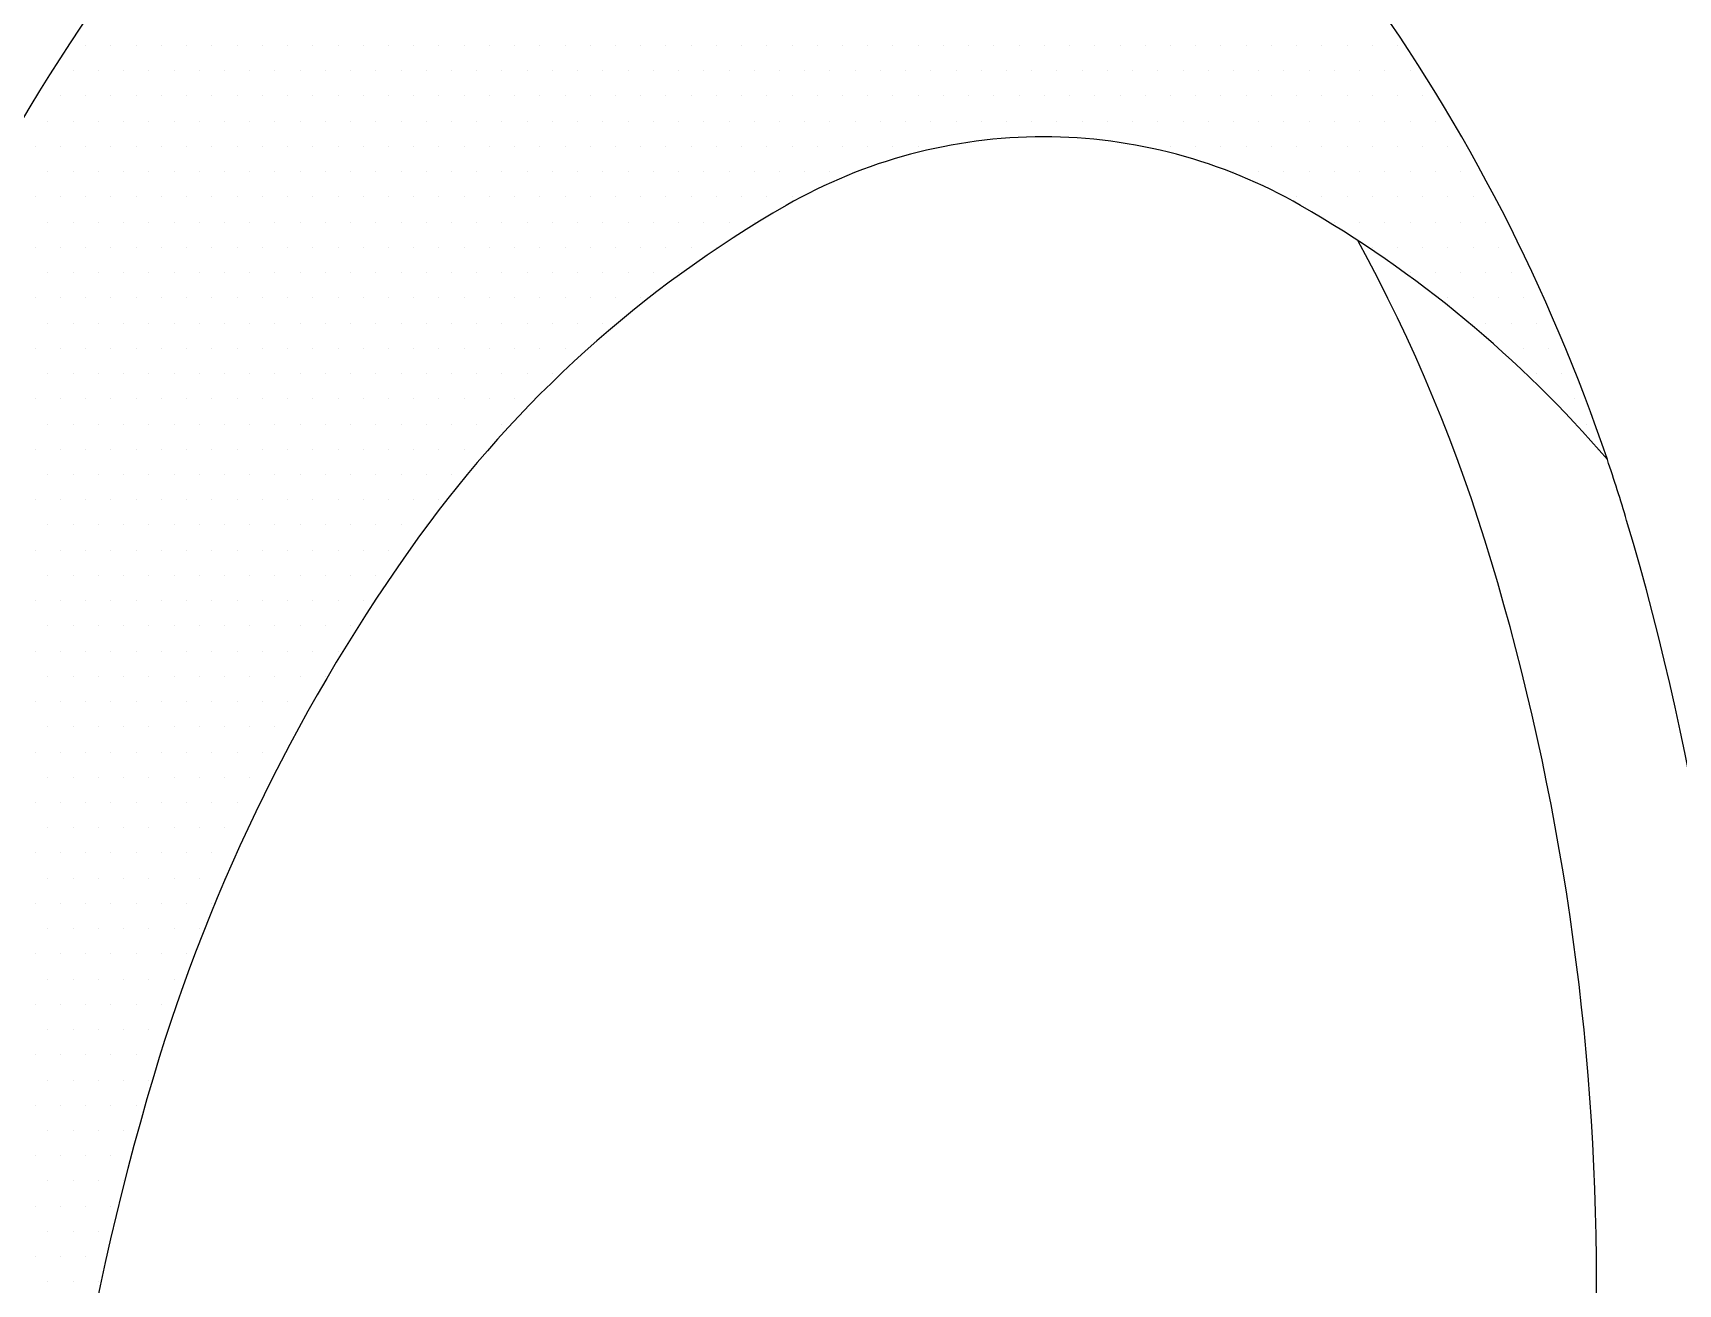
# Model space of a CAD drawing. Extents: x -695511 to 885008, y -751583 to -95266.
# Drawn here: x -594090.6 to -593683, y -234609.5 to -234299.6 of the extents above; entities that cross this region are included whole.
import ezdxf

# ---------------------------------------------------------------- set-up
doc = ezdxf.new("R2010")
doc.units = 0
doc.header["$LTSCALE"] = 1000
doc.header["$MEASUREMENT"] = 0
doc.linetypes.add('DASH', pattern=[0.35, 0.25, -0.1])
doc.layers.add('2', color=2, linetype='Continuous')

# ---------------------------------------------------------------- blocks, each defined once
blk = doc.blocks.new('*X153')
at = {"color": 0}
for p, q in [((49512.5, 16200), (49512.5, 16200)), ((49518.75, 16200), (49518.75, 16200)), ((49525, 16200), (49525, 16200)), ((49531.25, 16200), (49531.25, 16200)), ((49537.5, 16200), (49537.5, 16200)), ((49543.75, 16200), (49543.75, 16200)), ((49550, 16200), (49550, 16200)), ((49556.25, 16200), (49556.25, 16200)), ((49562.5, 16200), (49562.5, 16200)), ((49568.75, 16200), (49568.75, 16200)), ((49575, 16200), (49575, 16200)), ((49581.25, 16200), (49581.25, 16200)), ((49587.5, 16200), (49587.5, 16200)), ((49593.75, 16200), (49593.75, 16200)), ((49600, 16200), (49600, 16200)), ((49606.25, 16200), (49606.25, 16200)), ((49612.5, 16200), (49612.5, 16200)), ((49618.75, 16200), (49618.75, 16200)), ((49625, 16200), (49625, 16200)), ((49631.25, 16200), (49631.25, 16200)), ((49637.5, 16200), (49637.5, 16200)), ((49643.75, 16200), (49643.75, 16200)), ((49650, 16200), (49650, 16200)), ((49656.25, 16200), (49656.25, 16200)), ((49662.5, 16200), (49662.5, 16200)), ((49668.75, 16200), (49668.75, 16200)), ((49675, 16200), (49675, 16200)), ((49681.25, 16200), (49681.25, 16200)), ((49687.5, 16200), (49687.5, 16200)), ((49693.75, 16200), (49693.75, 16200)), ((49700, 16200), (49700, 16200)), ((49706.25, 16200), (49706.25, 16200)), ((49712.5, 16200), (49712.5, 16200)), ((49718.75, 16200), (49718.75, 16200)), ((49725, 16200), (49725, 16200)), ((49731.25, 16200), (49731.25, 16200)), ((49737.5, 16200), (49737.5, 16200)), ((49743.75, 16200), (49743.75, 16200)), ((49750, 16200), (49750, 16200)), ((49756.25, 16200), (49756.25, 16200)), ((49762.5, 16200), (49762.5, 16200)), ((49768.75, 16200), (49768.75, 16200)), ((49775, 16200), (49775, 16200)), ((49781.25, 16200), (49781.25, 16200)), ((49787.5, 16200), (49787.5, 16200)), ((49793.75, 16200), (49793.75, 16200)), ((49800, 16200), (49800, 16200)), ((49806.25, 16200), (49806.25, 16200)), ((49812.5, 16200), (49812.5, 16200)), ((49818.75, 16200), (49818.75, 16200)), ((49825, 16200), (49825, 16200)), ((49831.25, 16200), (49831.25, 16200)), ((49837.5, 16200), (49837.5, 16200)), ((49509.375, 16193.75), (49509.375, 16193.75)), ((49515.625, 16193.75), (49515.625, 16193.75)), ((49521.875, 16193.75), (49521.875, 16193.75)), ((49528.125, 16193.75), (49528.125, 16193.75)), ((49534.375, 16193.75), (49534.375, 16193.75)), ((49540.625, 16193.75), (49540.625, 16193.75)), ((49546.875, 16193.75), (49546.875, 16193.75)), ((49553.125, 16193.75), (49553.125, 16193.75)), ((49559.375, 16193.75), (49559.375, 16193.75)), ((49565.625, 16193.75), (49565.625, 16193.75)), ((49571.875, 16193.75), (49571.875, 16193.75)), ((49578.125, 16193.75), (49578.125, 16193.75)), ((49584.375, 16193.75), (49584.375, 16193.75)), ((49590.625, 16193.75), (49590.625, 16193.75)), ((49596.875, 16193.75), (49596.875, 16193.75)), ((49603.125, 16193.75), (49603.125, 16193.75)), ((49609.375, 16193.75), (49609.375, 16193.75)), ((49615.625, 16193.75), (49615.625, 16193.75)), ((49621.875, 16193.75), (49621.875, 16193.75)), ((49628.125, 16193.75), (49628.125, 16193.75)), ((49634.375, 16193.75), (49634.375, 16193.75)), ((49640.625, 16193.75), (49640.625, 16193.75)), ((49646.875, 16193.75), (49646.875, 16193.75)), ((49653.125, 16193.75), (49653.125, 16193.75)), ((49659.375, 16193.75), (49659.375, 16193.75)), ((49665.625, 16193.75), (49665.625, 16193.75)), ((49671.875, 16193.75), (49671.875, 16193.75)), ((49678.125, 16193.75), (49678.125, 16193.75)), ((49684.375, 16193.75), (49684.375, 16193.75)), ((49690.625, 16193.75), (49690.625, 16193.75)), ((49696.875, 16193.75), (49696.875, 16193.75)), ((49703.125, 16193.75), (49703.125, 16193.75)), ((49709.375, 16193.75), (49709.375, 16193.75)), ((49715.625, 16193.75), (49715.625, 16193.75)), ((49721.875, 16193.75), (49721.875, 16193.75)), ((49728.125, 16193.75), (49728.125, 16193.75)), ((49734.375, 16193.75), (49734.375, 16193.75)), ((49740.625, 16193.75), (49740.625, 16193.75)), ((49746.875, 16193.75), (49746.875, 16193.75)), ((49753.125, 16193.75), (49753.125, 16193.75)), ((49759.375, 16193.75), (49759.375, 16193.75)), ((49765.625, 16193.75), (49765.625, 16193.75)), ((49771.875, 16193.75), (49771.875, 16193.75)), ((49778.125, 16193.75), (49778.125, 16193.75)), ((49784.375, 16193.75), (49784.375, 16193.75)), ((49790.625, 16193.75), (49790.625, 16193.75)), ((49796.875, 16193.75), (49796.875, 16193.75)), ((49803.125, 16193.75), (49803.125, 16193.75)), ((49809.375, 16193.75), (49809.375, 16193.75)), ((49815.625, 16193.75), (49815.625, 16193.75)), ((49821.875, 16193.75), (49821.875, 16193.75)), ((49828.125, 16193.75), (49828.125, 16193.75)), ((49834.375, 16193.75), (49834.375, 16193.75)), ((49840.625, 16193.75), (49840.625, 16193.75)), ((49506.25, 16187.5), (49506.25, 16187.5)), ((49512.5, 16187.5), (49512.5, 16187.5)), ((49518.75, 16187.5), (49518.75, 16187.5)), ((49525, 16187.5), (49525, 16187.5)), ((49531.25, 16187.5), (49531.25, 16187.5)), ((49537.5, 16187.5), (49537.5, 16187.5)), ((49543.75, 16187.5), (49543.75, 16187.5)), ((49550, 16187.5), (49550, 16187.5)), ((49556.25, 16187.5), (49556.25, 16187.5)), ((49562.5, 16187.5), (49562.5, 16187.5)), ((49568.75, 16187.5), (49568.75, 16187.5)), ((49575, 16187.5), (49575, 16187.5)), ((49581.25, 16187.5), (49581.25, 16187.5)), ((49587.5, 16187.5), (49587.5, 16187.5)), ((49593.75, 16187.5), (49593.75, 16187.5)), ((49600, 16187.5), (49600, 16187.5)), ((49606.25, 16187.5), (49606.25, 16187.5)), ((49612.5, 16187.5), (49612.5, 16187.5)), ((49618.75, 16187.5), (49618.75, 16187.5)), ((49625, 16187.5), (49625, 16187.5)), ((49631.25, 16187.5), (49631.25, 16187.5)), ((49637.5, 16187.5), (49637.5, 16187.5)), ((49643.75, 16187.5), (49643.75, 16187.5)), ((49650, 16187.5), (49650, 16187.5)), ((49656.25, 16187.5), (49656.25, 16187.5)), ((49662.5, 16187.5), (49662.5, 16187.5)), ((49668.75, 16187.5), (49668.75, 16187.5)), ((49675, 16187.5), (49675, 16187.5)), ((49681.25, 16187.5), (49681.25, 16187.5)), ((49687.5, 16187.5), (49687.5, 16187.5)), ((49693.75, 16187.5), (49693.75, 16187.5)), ((49700, 16187.5), (49700, 16187.5)), ((49706.25, 16187.5), (49706.25, 16187.5)), ((49712.5, 16187.5), (49712.5, 16187.5)), ((49718.75, 16187.5), (49718.75, 16187.5)), ((49725, 16187.5), (49725, 16187.5)), ((49731.25, 16187.5), (49731.25, 16187.5)), ((49737.5, 16187.5), (49737.5, 16187.5)), ((49743.75, 16187.5), (49743.75, 16187.5)), ((49750, 16187.5), (49750, 16187.5)), ((49756.25, 16187.5), (49756.25, 16187.5)), ((49762.5, 16187.5), (49762.5, 16187.5)), ((49768.75, 16187.5), (49768.75, 16187.5)), ((49775, 16187.5), (49775, 16187.5)), ((49781.25, 16187.5), (49781.25, 16187.5)), ((49787.5, 16187.5), (49787.5, 16187.5)), ((49793.75, 16187.5), (49793.75, 16187.5)), ((49800, 16187.5), (49800, 16187.5)), ((49806.25, 16187.5), (49806.25, 16187.5)), ((49812.5, 16187.5), (49812.5, 16187.5)), ((49818.75, 16187.5), (49818.75, 16187.5)), ((49825, 16187.5), (49825, 16187.5)), ((49831.25, 16187.5), (49831.25, 16187.5)), ((49837.5, 16187.5), (49837.5, 16187.5)), ((49843.75, 16187.5), (49843.75, 16187.5)), ((49503.125, 16181.25), (49503.125, 16181.25)), ((49509.375, 16181.25), (49509.375, 16181.25)), ((49515.625, 16181.25), (49515.625, 16181.25)), ((49521.875, 16181.25), (49521.875, 16181.25)), ((49528.125, 16181.25), (49528.125, 16181.25)), ((49534.375, 16181.25), (49534.375, 16181.25)), ((49540.625, 16181.25), (49540.625, 16181.25)), ((49546.875, 16181.25), (49546.875, 16181.25)), ((49553.125, 16181.25), (49553.125, 16181.25)), ((49559.375, 16181.25), (49559.375, 16181.25)), ((49565.625, 16181.25), (49565.625, 16181.25)), ((49571.875, 16181.25), (49571.875, 16181.25)), ((49578.125, 16181.25), (49578.125, 16181.25)), ((49584.375, 16181.25), (49584.375, 16181.25)), ((49590.625, 16181.25), (49590.625, 16181.25)), ((49596.875, 16181.25), (49596.875, 16181.25)), ((49603.125, 16181.25), (49603.125, 16181.25)), ((49609.375, 16181.25), (49609.375, 16181.25)), ((49615.625, 16181.25), (49615.625, 16181.25)), ((49621.875, 16181.25), (49621.875, 16181.25)), ((49628.125, 16181.25), (49628.125, 16181.25)), ((49634.375, 16181.25), (49634.375, 16181.25)), ((49640.625, 16181.25), (49640.625, 16181.25)), ((49646.875, 16181.25), (49646.875, 16181.25)), ((49653.125, 16181.25), (49653.125, 16181.25)), ((49659.375, 16181.25), (49659.375, 16181.25)), ((49665.625, 16181.25), (49665.625, 16181.25)), ((49671.875, 16181.25), (49671.875, 16181.25)), ((49678.125, 16181.25), (49678.125, 16181.25)), ((49684.375, 16181.25), (49684.375, 16181.25)), ((49690.625, 16181.25), (49690.625, 16181.25)), ((49696.875, 16181.25), (49696.875, 16181.25)), ((49703.125, 16181.25), (49703.125, 16181.25)), ((49709.375, 16181.25), (49709.375, 16181.25)), ((49715.625, 16181.25), (49715.625, 16181.25)), ((49721.875, 16181.25), (49721.875, 16181.25)), ((49728.125, 16181.25), (49728.125, 16181.25)), ((49734.375, 16181.25), (49734.375, 16181.25)), ((49740.625, 16181.25), (49740.625, 16181.25)), ((49746.875, 16181.25), (49746.875, 16181.25)), ((49753.125, 16181.25), (49753.125, 16181.25)), ((49759.375, 16181.25), (49759.375, 16181.25)), ((49765.625, 16181.25), (49765.625, 16181.25)), ((49771.875, 16181.25), (49771.875, 16181.25)), ((49778.125, 16181.25), (49778.125, 16181.25)), ((49784.375, 16181.25), (49784.375, 16181.25)), ((49790.625, 16181.25), (49790.625, 16181.25)), ((49796.875, 16181.25), (49796.875, 16181.25)), ((49803.125, 16181.25), (49803.125, 16181.25)), ((49809.375, 16181.25), (49809.375, 16181.25)), ((49815.625, 16181.25), (49815.625, 16181.25)), ((49821.875, 16181.25), (49821.875, 16181.25)), ((49828.125, 16181.25), (49828.125, 16181.25)), ((49834.375, 16181.25), (49834.375, 16181.25)), ((49840.625, 16181.25), (49840.625, 16181.25)), ((49846.875, 16181.25), (49846.875, 16181.25)), ((49500, 16175), (49500, 16175)), ((49506.25, 16175), (49506.25, 16175)), ((49512.5, 16175), (49512.5, 16175)), ((49518.75, 16175), (49518.75, 16175)), ((49525, 16175), (49525, 16175)), ((49531.25, 16175), (49531.25, 16175)), ((49537.5, 16175), (49537.5, 16175)), ((49543.75, 16175), (49543.75, 16175)), ((49550, 16175), (49550, 16175)), ((49556.25, 16175), (49556.25, 16175)), ((49562.5, 16175), (49562.5, 16175)), ((49568.75, 16175), (49568.75, 16175)), ((49575, 16175), (49575, 16175)), ((49581.25, 16175), (49581.25, 16175)), ((49587.5, 16175), (49587.5, 16175)), ((49593.75, 16175), (49593.75, 16175)), ((49600, 16175), (49600, 16175)), ((49606.25, 16175), (49606.25, 16175)), ((49612.5, 16175), (49612.5, 16175)), ((49618.75, 16175), (49618.75, 16175)), ((49625, 16175), (49625, 16175)), ((49631.25, 16175), (49631.25, 16175)), ((49637.5, 16175), (49637.5, 16175)), ((49643.75, 16175), (49643.75, 16175)), ((49650, 16175), (49650, 16175)), ((49656.25, 16175), (49656.25, 16175)), ((49662.5, 16175), (49662.5, 16175)), ((49668.75, 16175), (49668.75, 16175)), ((49675, 16175), (49675, 16175)), ((49681.25, 16175), (49681.25, 16175)), ((49687.5, 16175), (49687.5, 16175)), ((49693.75, 16175), (49693.75, 16175)), ((49700, 16175), (49700, 16175)), ((49706.25, 16175), (49706.25, 16175)), ((49712.5, 16175), (49712.5, 16175)), ((49718.75, 16175), (49718.75, 16175)), ((49725, 16175), (49725, 16175)), ((49775, 16175), (49775, 16175)), ((49781.25, 16175), (49781.25, 16175)), ((49787.5, 16175), (49787.5, 16175)), ((49793.75, 16175), (49793.75, 16175)), ((49800, 16175), (49800, 16175)), ((49806.25, 16175), (49806.25, 16175)), ((49812.5, 16175), (49812.5, 16175)), ((49818.75, 16175), (49818.75, 16175)), ((49825, 16175), (49825, 16175)), ((49831.25, 16175), (49831.25, 16175)), ((49837.5, 16175), (49837.5, 16175)), ((49843.75, 16175), (49843.75, 16175)), ((49850, 16175), (49850, 16175)), ((49503.125, 16168.75), (49503.125, 16168.75)), ((49509.375, 16168.75), (49509.375, 16168.75)), ((49515.625, 16168.75), (49515.625, 16168.75)), ((49521.875, 16168.75), (49521.875, 16168.75)), ((49528.125, 16168.75), (49528.125, 16168.75)), ((49534.375, 16168.75), (49534.375, 16168.75)), ((49540.625, 16168.75), (49540.625, 16168.75)), ((49546.875, 16168.75), (49546.875, 16168.75)), ((49553.125, 16168.75), (49553.125, 16168.75)), ((49559.375, 16168.75), (49559.375, 16168.75)), ((49565.625, 16168.75), (49565.625, 16168.75)), ((49571.875, 16168.75), (49571.875, 16168.75)), ((49578.125, 16168.75), (49578.125, 16168.75)), ((49584.375, 16168.75), (49584.375, 16168.75)), ((49590.625, 16168.75), (49590.625, 16168.75)), ((49596.875, 16168.75), (49596.875, 16168.75)), ((49603.125, 16168.75), (49603.125, 16168.75)), ((49609.375, 16168.75), (49609.375, 16168.75)), ((49615.625, 16168.75), (49615.625, 16168.75)), ((49621.875, 16168.75), (49621.875, 16168.75)), ((49628.125, 16168.75), (49628.125, 16168.75)), ((49634.375, 16168.75), (49634.375, 16168.75)), ((49640.625, 16168.75), (49640.625, 16168.75)), ((49646.875, 16168.75), (49646.875, 16168.75)), ((49653.125, 16168.75), (49653.125, 16168.75)), ((49659.375, 16168.75), (49659.375, 16168.75)), ((49665.625, 16168.75), (49665.625, 16168.75)), ((49671.875, 16168.75), (49671.875, 16168.75)), ((49678.125, 16168.75), (49678.125, 16168.75)), ((49684.375, 16168.75), (49684.375, 16168.75)), ((49690.625, 16168.75), (49690.625, 16168.75)), ((49696.875, 16168.75), (49696.875, 16168.75)), ((49703.125, 16168.75), (49703.125, 16168.75)), ((49796.875, 16168.75), (49796.875, 16168.75)), ((49803.125, 16168.75), (49803.125, 16168.75)), ((49809.375, 16168.75), (49809.375, 16168.75)), ((49815.625, 16168.75), (49815.625, 16168.75)), ((49821.875, 16168.75), (49821.875, 16168.75)), ((49828.125, 16168.75), (49828.125, 16168.75)), ((49834.375, 16168.75), (49834.375, 16168.75)), ((49840.625, 16168.75), (49840.625, 16168.75)), ((49846.875, 16168.75), (49846.875, 16168.75)), ((49853.125, 16168.75), (49853.125, 16168.75)), ((49500, 16162.5), (49500, 16162.5)), ((49506.25, 16162.5), (49506.25, 16162.5)), ((49512.5, 16162.5), (49512.5, 16162.5)), ((49518.75, 16162.5), (49518.75, 16162.5)), ((49525, 16162.5), (49525, 16162.5)), ((49531.25, 16162.5), (49531.25, 16162.5)), ((49537.5, 16162.5), (49537.5, 16162.5)), ((49543.75, 16162.5), (49543.75, 16162.5)), ((49550, 16162.5), (49550, 16162.5)), ((49556.25, 16162.5), (49556.25, 16162.5)), ((49562.5, 16162.5), (49562.5, 16162.5)), ((49568.75, 16162.5), (49568.75, 16162.5)), ((49575, 16162.5), (49575, 16162.5)), ((49581.25, 16162.5), (49581.25, 16162.5)), ((49587.5, 16162.5), (49587.5, 16162.5)), ((49593.75, 16162.5), (49593.75, 16162.5)), ((49600, 16162.5), (49600, 16162.5)), ((49606.25, 16162.5), (49606.25, 16162.5)), ((49612.5, 16162.5), (49612.5, 16162.5)), ((49618.75, 16162.5), (49618.75, 16162.5)), ((49625, 16162.5), (49625, 16162.5)), ((49631.25, 16162.5), (49631.25, 16162.5)), ((49637.5, 16162.5), (49637.5, 16162.5)), ((49643.75, 16162.5), (49643.75, 16162.5)), ((49650, 16162.5), (49650, 16162.5)), ((49656.25, 16162.5), (49656.25, 16162.5)), ((49662.5, 16162.5), (49662.5, 16162.5)), ((49668.75, 16162.5), (49668.75, 16162.5)), ((49675, 16162.5), (49675, 16162.5)), ((49681.25, 16162.5), (49681.25, 16162.5)), ((49687.5, 16162.5), (49687.5, 16162.5)), ((49812.5, 16162.5), (49812.5, 16162.5)), ((49818.75, 16162.5), (49818.75, 16162.5)), ((49825, 16162.5), (49825, 16162.5)), ((49831.25, 16162.5), (49831.25, 16162.5)), ((49837.5, 16162.5), (49837.5, 16162.5)), ((49843.75, 16162.5), (49843.75, 16162.5)), ((49850, 16162.5), (49850, 16162.5)), ((49856.25, 16162.5), (49856.25, 16162.5)), ((49503.125, 16156.25), (49503.125, 16156.25)), ((49509.375, 16156.25), (49509.375, 16156.25)), ((49515.625, 16156.25), (49515.625, 16156.25)), ((49521.875, 16156.25), (49521.875, 16156.25)), ((49528.125, 16156.25), (49528.125, 16156.25)), ((49534.375, 16156.25), (49534.375, 16156.25)), ((49540.625, 16156.25), (49540.625, 16156.25)), ((49546.875, 16156.25), (49546.875, 16156.25)), ((49553.125, 16156.25), (49553.125, 16156.25)), ((49559.375, 16156.25), (49559.375, 16156.25)), ((49565.625, 16156.25), (49565.625, 16156.25)), ((49571.875, 16156.25), (49571.875, 16156.25)), ((49578.125, 16156.25), (49578.125, 16156.25)), ((49584.375, 16156.25), (49584.375, 16156.25)), ((49590.625, 16156.25), (49590.625, 16156.25)), ((49596.875, 16156.25), (49596.875, 16156.25)), ((49603.125, 16156.25), (49603.125, 16156.25)), ((49609.375, 16156.25), (49609.375, 16156.25)), ((49615.625, 16156.25), (49615.625, 16156.25)), ((49621.875, 16156.25), (49621.875, 16156.25)), ((49628.125, 16156.25), (49628.125, 16156.25)), ((49634.375, 16156.25), (49634.375, 16156.25)), ((49640.625, 16156.25), (49640.625, 16156.25)), ((49646.875, 16156.25), (49646.875, 16156.25)), ((49653.125, 16156.25), (49653.125, 16156.25)), ((49659.375, 16156.25), (49659.375, 16156.25)), ((49665.625, 16156.25), (49665.625, 16156.25)), ((49671.875, 16156.25), (49671.875, 16156.25)), ((49678.125, 16156.25), (49678.125, 16156.25)), ((49821.875, 16156.25), (49821.875, 16156.25)), ((49828.125, 16156.25), (49828.125, 16156.25)), ((49834.375, 16156.25), (49834.375, 16156.25)), ((49840.625, 16156.25), (49840.625, 16156.25)), ((49846.875, 16156.25), (49846.875, 16156.25)), ((49853.125, 16156.25), (49853.125, 16156.25)), ((49859.375, 16156.25), (49859.375, 16156.25)), ((49500, 16150), (49500, 16150)), ((49506.25, 16150), (49506.25, 16150)), ((49512.5, 16150), (49512.5, 16150)), ((49518.75, 16150), (49518.75, 16150)), ((49525, 16150), (49525, 16150)), ((49531.25, 16150), (49531.25, 16150)), ((49537.5, 16150), (49537.5, 16150)), ((49543.75, 16150), (49543.75, 16150)), ((49550, 16150), (49550, 16150)), ((49556.25, 16150), (49556.25, 16150)), ((49562.5, 16150), (49562.5, 16150)), ((49568.75, 16150), (49568.75, 16150)), ((49575, 16150), (49575, 16150)), ((49581.25, 16150), (49581.25, 16150)), ((49587.5, 16150), (49587.5, 16150)), ((49593.75, 16150), (49593.75, 16150)), ((49600, 16150), (49600, 16150)), ((49606.25, 16150), (49606.25, 16150)), ((49612.5, 16150), (49612.5, 16150)), ((49618.75, 16150), (49618.75, 16150)), ((49625, 16150), (49625, 16150)), ((49631.25, 16150), (49631.25, 16150)), ((49637.5, 16150), (49637.5, 16150)), ((49643.75, 16150), (49643.75, 16150)), ((49650, 16150), (49650, 16150)), ((49656.25, 16150), (49656.25, 16150)), ((49662.5, 16150), (49662.5, 16150)), ((49668.75, 16150), (49668.75, 16150)), ((49831.25, 16150), (49831.25, 16150)), ((49837.5, 16150), (49837.5, 16150)), ((49843.75, 16150), (49843.75, 16150)), ((49850, 16150), (49850, 16150)), ((49856.25, 16150), (49856.25, 16150)), ((49862.5, 16150), (49862.5, 16150)), ((49503.125, 16143.75), (49503.125, 16143.75)), ((49509.375, 16143.75), (49509.375, 16143.75)), ((49515.625, 16143.75), (49515.625, 16143.75)), ((49521.875, 16143.75), (49521.875, 16143.75)), ((49528.125, 16143.75), (49528.125, 16143.75)), ((49534.375, 16143.75), (49534.375, 16143.75)), ((49540.625, 16143.75), (49540.625, 16143.75)), ((49546.875, 16143.75), (49546.875, 16143.75)), ((49553.125, 16143.75), (49553.125, 16143.75)), ((49559.375, 16143.75), (49559.375, 16143.75)), ((49565.625, 16143.75), (49565.625, 16143.75)), ((49571.875, 16143.75), (49571.875, 16143.75)), ((49578.125, 16143.75), (49578.125, 16143.75)), ((49584.375, 16143.75), (49584.375, 16143.75)), ((49590.625, 16143.75), (49590.625, 16143.75)), ((49596.875, 16143.75), (49596.875, 16143.75)), ((49603.125, 16143.75), (49603.125, 16143.75)), ((49609.375, 16143.75), (49609.375, 16143.75)), ((49615.625, 16143.75), (49615.625, 16143.75)), ((49621.875, 16143.75), (49621.875, 16143.75)), ((49628.125, 16143.75), (49628.125, 16143.75)), ((49634.375, 16143.75), (49634.375, 16143.75)), ((49640.625, 16143.75), (49640.625, 16143.75)), ((49646.875, 16143.75), (49646.875, 16143.75)), ((49653.125, 16143.75), (49653.125, 16143.75)), ((49659.375, 16143.75), (49659.375, 16143.75)), ((49840.625, 16143.75), (49840.625, 16143.75)), ((49846.875, 16143.75), (49846.875, 16143.75)), ((49853.125, 16143.75), (49853.125, 16143.75)), ((49859.375, 16143.75), (49859.375, 16143.75)), ((49865.625, 16143.75), (49865.625, 16143.75)), ((49500, 16137.5), (49500, 16137.5)), ((49506.25, 16137.5), (49506.25, 16137.5)), ((49512.5, 16137.5), (49512.5, 16137.5)), ((49518.75, 16137.5), (49518.75, 16137.5)), ((49525, 16137.5), (49525, 16137.5)), ((49531.25, 16137.5), (49531.25, 16137.5)), ((49537.5, 16137.5), (49537.5, 16137.5)), ((49543.75, 16137.5), (49543.75, 16137.5)), ((49550, 16137.5), (49550, 16137.5)), ((49556.25, 16137.5), (49556.25, 16137.5)), ((49562.5, 16137.5), (49562.5, 16137.5)), ((49568.75, 16137.5), (49568.75, 16137.5)), ((49575, 16137.5), (49575, 16137.5)), ((49581.25, 16137.5), (49581.25, 16137.5)), ((49587.5, 16137.5), (49587.5, 16137.5)), ((49593.75, 16137.5), (49593.75, 16137.5)), ((49600, 16137.5), (49600, 16137.5)), ((49606.25, 16137.5), (49606.25, 16137.5)), ((49612.5, 16137.5), (49612.5, 16137.5)), ((49618.75, 16137.5), (49618.75, 16137.5)), ((49625, 16137.5), (49625, 16137.5)), ((49631.25, 16137.5), (49631.25, 16137.5)), ((49637.5, 16137.5), (49637.5, 16137.5)), ((49643.75, 16137.5), (49643.75, 16137.5)), ((49650, 16137.5), (49650, 16137.5)), ((49850, 16137.5), (49850, 16137.5)), ((49856.25, 16137.5), (49856.25, 16137.5)), ((49862.5, 16137.5), (49862.5, 16137.5)), ((49868.75, 16137.5), (49868.75, 16137.5)), ((49503.125, 16131.25), (49503.125, 16131.25)), ((49509.375, 16131.25), (49509.375, 16131.25)), ((49515.625, 16131.25), (49515.625, 16131.25)), ((49521.875, 16131.25), (49521.875, 16131.25)), ((49528.125, 16131.25), (49528.125, 16131.25)), ((49534.375, 16131.25), (49534.375, 16131.25)), ((49540.625, 16131.25), (49540.625, 16131.25)), ((49546.875, 16131.25), (49546.875, 16131.25)), ((49553.125, 16131.25), (49553.125, 16131.25)), ((49559.375, 16131.25), (49559.375, 16131.25)), ((49565.625, 16131.25), (49565.625, 16131.25)), ((49571.875, 16131.25), (49571.875, 16131.25)), ((49578.125, 16131.25), (49578.125, 16131.25)), ((49584.375, 16131.25), (49584.375, 16131.25)), ((49590.625, 16131.25), (49590.625, 16131.25)), ((49596.875, 16131.25), (49596.875, 16131.25)), ((49603.125, 16131.25), (49603.125, 16131.25)), ((49609.375, 16131.25), (49609.375, 16131.25)), ((49615.625, 16131.25), (49615.625, 16131.25)), ((49621.875, 16131.25), (49621.875, 16131.25)), ((49628.125, 16131.25), (49628.125, 16131.25)), ((49634.375, 16131.25), (49634.375, 16131.25)), ((49640.625, 16131.25), (49640.625, 16131.25)), ((49859.375, 16131.25), (49859.375, 16131.25)), ((49865.625, 16131.25), (49865.625, 16131.25)), ((49871.875, 16131.25), (49871.875, 16131.25)), ((49500, 16125), (49500, 16125)), ((49506.25, 16125), (49506.25, 16125)), ((49512.5, 16125), (49512.5, 16125)), ((49518.75, 16125), (49518.75, 16125)), ((49525, 16125), (49525, 16125)), ((49531.25, 16125), (49531.25, 16125)), ((49537.5, 16125), (49537.5, 16125)), ((49543.75, 16125), (49543.75, 16125)), ((49550, 16125), (49550, 16125)), ((49556.25, 16125), (49556.25, 16125)), ((49562.5, 16125), (49562.5, 16125)), ((49568.75, 16125), (49568.75, 16125)), ((49575, 16125), (49575, 16125)), ((49581.25, 16125), (49581.25, 16125)), ((49587.5, 16125), (49587.5, 16125)), ((49593.75, 16125), (49593.75, 16125)), ((49600, 16125), (49600, 16125)), ((49606.25, 16125), (49606.25, 16125)), ((49612.5, 16125), (49612.5, 16125)), ((49618.75, 16125), (49618.75, 16125)), ((49625, 16125), (49625, 16125)), ((49631.25, 16125), (49631.25, 16125)), ((49868.75, 16125), (49868.75, 16125)), ((49875, 16125), (49875, 16125)), ((49503.125, 16118.75), (49503.125, 16118.75)), ((49509.375, 16118.75), (49509.375, 16118.75)), ((49515.625, 16118.75), (49515.625, 16118.75)), ((49521.875, 16118.75), (49521.875, 16118.75)), ((49528.125, 16118.75), (49528.125, 16118.75)), ((49534.375, 16118.75), (49534.375, 16118.75)), ((49540.625, 16118.75), (49540.625, 16118.75)), ((49546.875, 16118.75), (49546.875, 16118.75)), ((49553.125, 16118.75), (49553.125, 16118.75)), ((49559.375, 16118.75), (49559.375, 16118.75)), ((49565.625, 16118.75), (49565.625, 16118.75)), ((49571.875, 16118.75), (49571.875, 16118.75)), ((49578.125, 16118.75), (49578.125, 16118.75)), ((49584.375, 16118.75), (49584.375, 16118.75)), ((49590.625, 16118.75), (49590.625, 16118.75)), ((49596.875, 16118.75), (49596.875, 16118.75)), ((49603.125, 16118.75), (49603.125, 16118.75)), ((49609.375, 16118.75), (49609.375, 16118.75)), ((49615.625, 16118.75), (49615.625, 16118.75)), ((49621.875, 16118.75), (49621.875, 16118.75)), ((49628.125, 16118.75), (49628.125, 16118.75)), ((49871.875, 16118.75), (49871.875, 16118.75)), ((49878.125, 16118.75), (49878.125, 16118.75)), ((49500, 16112.5), (49500, 16112.5)), ((49506.25, 16112.5), (49506.25, 16112.5)), ((49512.5, 16112.5), (49512.5, 16112.5)), ((49518.75, 16112.5), (49518.75, 16112.5)), ((49525, 16112.5), (49525, 16112.5)), ((49531.25, 16112.5), (49531.25, 16112.5)), ((49537.5, 16112.5), (49537.5, 16112.5)), ((49543.75, 16112.5), (49543.75, 16112.5)), ((49550, 16112.5), (49550, 16112.5)), ((49556.25, 16112.5), (49556.25, 16112.5)), ((49562.5, 16112.5), (49562.5, 16112.5)), ((49568.75, 16112.5), (49568.75, 16112.5)), ((49575, 16112.5), (49575, 16112.5)), ((49581.25, 16112.5), (49581.25, 16112.5)), ((49587.5, 16112.5), (49587.5, 16112.5)), ((49593.75, 16112.5), (49593.75, 16112.5)), ((49600, 16112.5), (49600, 16112.5)), ((49606.25, 16112.5), (49606.25, 16112.5)), ((49612.5, 16112.5), (49612.5, 16112.5)), ((49618.75, 16112.5), (49618.75, 16112.5)), ((49881.25, 16112.5), (49881.25, 16112.5)), ((49503.125, 16106.25), (49503.125, 16106.25)), ((49509.375, 16106.25), (49509.375, 16106.25)), ((49515.625, 16106.25), (49515.625, 16106.25)), ((49521.875, 16106.25), (49521.875, 16106.25)), ((49528.125, 16106.25), (49528.125, 16106.25)), ((49534.375, 16106.25), (49534.375, 16106.25)), ((49540.625, 16106.25), (49540.625, 16106.25)), ((49546.875, 16106.25), (49546.875, 16106.25)), ((49553.125, 16106.25), (49553.125, 16106.25)), ((49559.375, 16106.25), (49559.375, 16106.25)), ((49565.625, 16106.25), (49565.625, 16106.25)), ((49571.875, 16106.25), (49571.875, 16106.25)), ((49578.125, 16106.25), (49578.125, 16106.25)), ((49584.375, 16106.25), (49584.375, 16106.25)), ((49590.625, 16106.25), (49590.625, 16106.25)), ((49596.875, 16106.25), (49596.875, 16106.25)), ((49603.125, 16106.25), (49603.125, 16106.25)), ((49609.375, 16106.25), (49609.375, 16106.25)), ((49615.625, 16106.25), (49615.625, 16106.25)), ((49884.375, 16106.25), (49884.375, 16106.25)), ((49500, 16100), (49500, 16100)), ((49506.25, 16100), (49506.25, 16100)), ((49512.5, 16100), (49512.5, 16100)), ((49518.75, 16100), (49518.75, 16100)), ((49525, 16100), (49525, 16100)), ((49531.25, 16100), (49531.25, 16100)), ((49537.5, 16100), (49537.5, 16100)), ((49543.75, 16100), (49543.75, 16100)), ((49550, 16100), (49550, 16100)), ((49556.25, 16100), (49556.25, 16100)), ((49562.5, 16100), (49562.5, 16100)), ((49568.75, 16100), (49568.75, 16100)), ((49575, 16100), (49575, 16100)), ((49581.25, 16100), (49581.25, 16100)), ((49587.5, 16100), (49587.5, 16100)), ((49593.75, 16100), (49593.75, 16100)), ((49600, 16100), (49600, 16100)), ((49606.25, 16100), (49606.25, 16100)), ((49887.5, 16100), (49887.5, 16100)), ((49503.125, 16093.75), (49503.125, 16093.75)), ((49509.375, 16093.75), (49509.375, 16093.75)), ((49515.625, 16093.75), (49515.625, 16093.75)), ((49521.875, 16093.75), (49521.875, 16093.75)), ((49528.125, 16093.75), (49528.125, 16093.75)), ((49534.375, 16093.75), (49534.375, 16093.75)), ((49540.625, 16093.75), (49540.625, 16093.75)), ((49546.875, 16093.75), (49546.875, 16093.75)), ((49553.125, 16093.75), (49553.125, 16093.75)), ((49559.375, 16093.75), (49559.375, 16093.75)), ((49565.625, 16093.75), (49565.625, 16093.75)), ((49571.875, 16093.75), (49571.875, 16093.75)), ((49578.125, 16093.75), (49578.125, 16093.75)), ((49584.375, 16093.75), (49584.375, 16093.75)), ((49590.625, 16093.75), (49590.625, 16093.75)), ((49596.875, 16093.75), (49596.875, 16093.75)), ((49603.125, 16093.75), (49603.125, 16093.75)), ((49500, 16087.5), (49500, 16087.5)), ((49506.25, 16087.5), (49506.25, 16087.5)), ((49512.5, 16087.5), (49512.5, 16087.5)), ((49518.75, 16087.5), (49518.75, 16087.5)), ((49525, 16087.5), (49525, 16087.5)), ((49531.25, 16087.5), (49531.25, 16087.5)), ((49537.5, 16087.5), (49537.5, 16087.5)), ((49543.75, 16087.5), (49543.75, 16087.5)), ((49550, 16087.5), (49550, 16087.5)), ((49556.25, 16087.5), (49556.25, 16087.5)), ((49562.5, 16087.5), (49562.5, 16087.5)), ((49568.75, 16087.5), (49568.75, 16087.5)), ((49575, 16087.5), (49575, 16087.5)), ((49581.25, 16087.5), (49581.25, 16087.5)), ((49587.5, 16087.5), (49587.5, 16087.5)), ((49593.75, 16087.5), (49593.75, 16087.5)), ((49600, 16087.5), (49600, 16087.5)), ((49503.125, 16081.25), (49503.125, 16081.25)), ((49509.375, 16081.25), (49509.375, 16081.25)), ((49515.625, 16081.25), (49515.625, 16081.25)), ((49521.875, 16081.25), (49521.875, 16081.25)), ((49528.125, 16081.25), (49528.125, 16081.25)), ((49534.375, 16081.25), (49534.375, 16081.25)), ((49540.625, 16081.25), (49540.625, 16081.25)), ((49546.875, 16081.25), (49546.875, 16081.25)), ((49553.125, 16081.25), (49553.125, 16081.25)), ((49559.375, 16081.25), (49559.375, 16081.25)), ((49565.625, 16081.25), (49565.625, 16081.25)), ((49571.875, 16081.25), (49571.875, 16081.25)), ((49578.125, 16081.25), (49578.125, 16081.25)), ((49584.375, 16081.25), (49584.375, 16081.25)), ((49590.625, 16081.25), (49590.625, 16081.25)), ((49596.875, 16081.25), (49596.875, 16081.25)), ((49500, 16075), (49500, 16075)), ((49506.25, 16075), (49506.25, 16075)), ((49512.5, 16075), (49512.5, 16075)), ((49518.75, 16075), (49518.75, 16075)), ((49525, 16075), (49525, 16075)), ((49531.25, 16075), (49531.25, 16075)), ((49537.5, 16075), (49537.5, 16075)), ((49543.75, 16075), (49543.75, 16075)), ((49550, 16075), (49550, 16075)), ((49556.25, 16075), (49556.25, 16075)), ((49562.5, 16075), (49562.5, 16075)), ((49568.75, 16075), (49568.75, 16075)), ((49575, 16075), (49575, 16075)), ((49581.25, 16075), (49581.25, 16075)), ((49587.5, 16075), (49587.5, 16075)), ((49503.125, 16068.75), (49503.125, 16068.75)), ((49509.375, 16068.75), (49509.375, 16068.75)), ((49515.625, 16068.75), (49515.625, 16068.75)), ((49521.875, 16068.75), (49521.875, 16068.75)), ((49528.125, 16068.75), (49528.125, 16068.75)), ((49534.375, 16068.75), (49534.375, 16068.75)), ((49540.625, 16068.75), (49540.625, 16068.75)), ((49546.875, 16068.75), (49546.875, 16068.75)), ((49553.125, 16068.75), (49553.125, 16068.75)), ((49559.375, 16068.75), (49559.375, 16068.75)), ((49565.625, 16068.75), (49565.625, 16068.75)), ((49571.875, 16068.75), (49571.875, 16068.75)), ((49578.125, 16068.75), (49578.125, 16068.75)), ((49584.375, 16068.75), (49584.375, 16068.75)), ((49500, 16062.5), (49500, 16062.5)), ((49506.25, 16062.5), (49506.25, 16062.5)), ((49512.5, 16062.5), (49512.5, 16062.5)), ((49518.75, 16062.5), (49518.75, 16062.5)), ((49525, 16062.5), (49525, 16062.5)), ((49531.25, 16062.5), (49531.25, 16062.5)), ((49537.5, 16062.5), (49537.5, 16062.5)), ((49543.75, 16062.5), (49543.75, 16062.5)), ((49550, 16062.5), (49550, 16062.5)), ((49556.25, 16062.5), (49556.25, 16062.5)), ((49562.5, 16062.5), (49562.5, 16062.5)), ((49568.75, 16062.5), (49568.75, 16062.5)), ((49575, 16062.5), (49575, 16062.5)), ((49581.25, 16062.5), (49581.25, 16062.5)), ((49503.125, 16056.25), (49503.125, 16056.25)), ((49509.375, 16056.25), (49509.375, 16056.25)), ((49515.625, 16056.25), (49515.625, 16056.25)), ((49521.875, 16056.25), (49521.875, 16056.25)), ((49528.125, 16056.25), (49528.125, 16056.25)), ((49534.375, 16056.25), (49534.375, 16056.25)), ((49540.625, 16056.25), (49540.625, 16056.25)), ((49546.875, 16056.25), (49546.875, 16056.25)), ((49553.125, 16056.25), (49553.125, 16056.25)), ((49559.375, 16056.25), (49559.375, 16056.25)), ((49565.625, 16056.25), (49565.625, 16056.25)), ((49571.875, 16056.25), (49571.875, 16056.25)), ((49578.125, 16056.25), (49578.125, 16056.25)), ((49500, 16050), (49500, 16050)), ((49506.25, 16050), (49506.25, 16050)), ((49512.5, 16050), (49512.5, 16050)), ((49518.75, 16050), (49518.75, 16050)), ((49525, 16050), (49525, 16050)), ((49531.25, 16050), (49531.25, 16050)), ((49537.5, 16050), (49537.5, 16050)), ((49543.75, 16050), (49543.75, 16050)), ((49550, 16050), (49550, 16050)), ((49556.25, 16050), (49556.25, 16050)), ((49562.5, 16050), (49562.5, 16050)), ((49568.75, 16050), (49568.75, 16050)), ((49575, 16050), (49575, 16050)), ((49503.125, 16043.75), (49503.125, 16043.75)), ((49509.375, 16043.75), (49509.375, 16043.75)), ((49515.625, 16043.75), (49515.625, 16043.75)), ((49521.875, 16043.75), (49521.875, 16043.75)), ((49528.125, 16043.75), (49528.125, 16043.75)), ((49534.375, 16043.75), (49534.375, 16043.75)), ((49540.625, 16043.75), (49540.625, 16043.75)), ((49546.875, 16043.75), (49546.875, 16043.75)), ((49553.125, 16043.75), (49553.125, 16043.75)), ((49559.375, 16043.75), (49559.375, 16043.75)), ((49565.625, 16043.75), (49565.625, 16043.75)), ((49571.875, 16043.75), (49571.875, 16043.75)), ((49500, 16037.5), (49500, 16037.5)), ((49506.25, 16037.5), (49506.25, 16037.5)), ((49512.5, 16037.5), (49512.5, 16037.5)), ((49518.75, 16037.5), (49518.75, 16037.5)), ((49525, 16037.5), (49525, 16037.5)), ((49531.25, 16037.5), (49531.25, 16037.5)), ((49537.5, 16037.5), (49537.5, 16037.5)), ((49543.75, 16037.5), (49543.75, 16037.5)), ((49550, 16037.5), (49550, 16037.5)), ((49556.25, 16037.5), (49556.25, 16037.5)), ((49562.5, 16037.5), (49562.5, 16037.5)), ((49568.75, 16037.5), (49568.75, 16037.5)), ((49503.125, 16031.25), (49503.125, 16031.25)), ((49509.375, 16031.25), (49509.375, 16031.25)), ((49515.625, 16031.25), (49515.625, 16031.25)), ((49521.875, 16031.25), (49521.875, 16031.25)), ((49528.125, 16031.25), (49528.125, 16031.25)), ((49534.375, 16031.25), (49534.375, 16031.25)), ((49540.625, 16031.25), (49540.625, 16031.25)), ((49546.875, 16031.25), (49546.875, 16031.25)), ((49553.125, 16031.25), (49553.125, 16031.25)), ((49559.375, 16031.25), (49559.375, 16031.25)), ((49500, 16025), (49500, 16025)), ((49506.25, 16025), (49506.25, 16025)), ((49512.5, 16025), (49512.5, 16025)), ((49518.75, 16025), (49518.75, 16025)), ((49525, 16025), (49525, 16025)), ((49531.25, 16025), (49531.25, 16025)), ((49537.5, 16025), (49537.5, 16025)), ((49543.75, 16025), (49543.75, 16025)), ((49550, 16025), (49550, 16025)), ((49556.25, 16025), (49556.25, 16025)), ((49503.125, 16018.75), (49503.125, 16018.75)), ((49509.375, 16018.75), (49509.375, 16018.75)), ((49515.625, 16018.75), (49515.625, 16018.75)), ((49521.875, 16018.75), (49521.875, 16018.75)), ((49528.125, 16018.75), (49528.125, 16018.75)), ((49534.375, 16018.75), (49534.375, 16018.75)), ((49540.625, 16018.75), (49540.625, 16018.75)), ((49546.875, 16018.75), (49546.875, 16018.75)), ((49553.125, 16018.75), (49553.125, 16018.75)), ((49500, 16012.5), (49500, 16012.5)), ((49506.25, 16012.5), (49506.25, 16012.5)), ((49512.5, 16012.5), (49512.5, 16012.5)), ((49518.75, 16012.5), (49518.75, 16012.5)), ((49525, 16012.5), (49525, 16012.5)), ((49531.25, 16012.5), (49531.25, 16012.5)), ((49537.5, 16012.5), (49537.5, 16012.5)), ((49543.75, 16012.5), (49543.75, 16012.5)), ((49550, 16012.5), (49550, 16012.5)), ((49503.125, 16006.25), (49503.125, 16006.25)), ((49509.375, 16006.25), (49509.375, 16006.25)), ((49515.625, 16006.25), (49515.625, 16006.25)), ((49521.875, 16006.25), (49521.875, 16006.25)), ((49528.125, 16006.25), (49528.125, 16006.25)), ((49534.375, 16006.25), (49534.375, 16006.25)), ((49540.625, 16006.25), (49540.625, 16006.25)), ((49546.875, 16006.25), (49546.875, 16006.25)), ((49500, 16000), (49500, 16000)), ((49506.25, 16000), (49506.25, 16000)), ((49512.5, 16000), (49512.5, 16000)), ((49518.75, 16000), (49518.75, 16000)), ((49525, 16000), (49525, 16000)), ((49531.25, 16000), (49531.25, 16000)), ((49537.5, 16000), (49537.5, 16000)), ((49543.75, 16000), (49543.75, 16000)), ((49503.125, 15993.75), (49503.125, 15993.75)), ((49509.375, 15993.75), (49509.375, 15993.75)), ((49515.625, 15993.75), (49515.625, 15993.75)), ((49521.875, 15993.75), (49521.875, 15993.75)), ((49528.125, 15993.75), (49528.125, 15993.75)), ((49534.375, 15993.75), (49534.375, 15993.75)), ((49540.625, 15993.75), (49540.625, 15993.75)), ((49546.875, 15993.75), (49546.875, 15993.75)), ((49500, 15987.5), (49500, 15987.5)), ((49506.25, 15987.5), (49506.25, 15987.5)), ((49512.5, 15987.5), (49512.5, 15987.5)), ((49518.75, 15987.5), (49518.75, 15987.5)), ((49525, 15987.5), (49525, 15987.5)), ((49531.25, 15987.5), (49531.25, 15987.5)), ((49537.5, 15987.5), (49537.5, 15987.5)), ((49543.75, 15987.5), (49543.75, 15987.5)), ((49503.125, 15981.25), (49503.125, 15981.25)), ((49509.375, 15981.25), (49509.375, 15981.25)), ((49515.625, 15981.25), (49515.625, 15981.25)), ((49521.875, 15981.25), (49521.875, 15981.25)), ((49528.125, 15981.25), (49528.125, 15981.25)), ((49534.375, 15981.25), (49534.375, 15981.25)), ((49540.625, 15981.25), (49540.625, 15981.25)), ((49500, 15975), (49500, 15975)), ((49506.25, 15975), (49506.25, 15975)), ((49512.5, 15975), (49512.5, 15975)), ((49518.75, 15975), (49518.75, 15975)), ((49525, 15975), (49525, 15975)), ((49531.25, 15975), (49531.25, 15975)), ((49537.5, 15975), (49537.5, 15975)), ((49503.125, 15968.75), (49503.125, 15968.75)), ((49509.375, 15968.75), (49509.375, 15968.75)), ((49515.625, 15968.75), (49515.625, 15968.75)), ((49521.875, 15968.75), (49521.875, 15968.75)), ((49528.125, 15968.75), (49528.125, 15968.75)), ((49534.375, 15968.75), (49534.375, 15968.75)), ((49500, 15962.5), (49500, 15962.5)), ((49506.25, 15962.5), (49506.25, 15962.5)), ((49512.5, 15962.5), (49512.5, 15962.5)), ((49518.75, 15962.5), (49518.75, 15962.5)), ((49525, 15962.5), (49525, 15962.5)), ((49531.25, 15962.5), (49531.25, 15962.5)), ((49503.125, 15956.25), (49503.125, 15956.25)), ((49509.375, 15956.25), (49509.375, 15956.25)), ((49515.625, 15956.25), (49515.625, 15956.25)), ((49521.875, 15956.25), (49521.875, 15956.25)), ((49528.125, 15956.25), (49528.125, 15956.25)), ((49500, 15950), (49500, 15950)), ((49506.25, 15950), (49506.25, 15950)), ((49512.5, 15950), (49512.5, 15950)), ((49518.75, 15950), (49518.75, 15950)), ((49525, 15950), (49525, 15950)), ((49503.125, 15943.75), (49503.125, 15943.75)), ((49509.375, 15943.75), (49509.375, 15943.75)), ((49515.625, 15943.75), (49515.625, 15943.75)), ((49521.875, 15943.75), (49521.875, 15943.75)), ((49528.125, 15943.75), (49528.125, 15943.75)), ((49500, 15937.5), (49500, 15937.5)), ((49506.25, 15937.5), (49506.25, 15937.5)), ((49512.5, 15937.5), (49512.5, 15937.5)), ((49518.75, 15937.5), (49518.75, 15937.5)), ((49525, 15937.5), (49525, 15937.5)), ((49503.125, 15931.25), (49503.125, 15931.25)), ((49509.375, 15931.25), (49509.375, 15931.25)), ((49515.625, 15931.25), (49515.625, 15931.25)), ((49521.875, 15931.25), (49521.875, 15931.25)), ((49500, 15925), (49500, 15925)), ((49506.25, 15925), (49506.25, 15925)), ((49512.5, 15925), (49512.5, 15925)), ((49518.75, 15925), (49518.75, 15925)), ((49503.125, 15918.75), (49503.125, 15918.75)), ((49509.375, 15918.75), (49509.375, 15918.75)), ((49515.625, 15918.75), (49515.625, 15918.75)), ((49521.875, 15918.75), (49521.875, 15918.75)), ((49500, 15912.5), (49500, 15912.5)), ((49506.25, 15912.5), (49506.25, 15912.5)), ((49512.5, 15912.5), (49512.5, 15912.5)), ((49518.75, 15912.5), (49518.75, 15912.5)), ((49503.125, 15906.25), (49503.125, 15906.25)), ((49509.375, 15906.25), (49509.375, 15906.25)), ((49515.625, 15906.25), (49515.625, 15906.25)), ((49500, 15900), (49500, 15900)), ((49506.25, 15900), (49506.25, 15900)), ((49512.5, 15900), (49512.5, 15900)), ((49503.125, 15893.75), (49503.125, 15893.75)), ((49509.375, 15893.75), (49509.375, 15893.75)), ((49515.625, 15893.75), (49515.625, 15893.75))]:
    blk.add_line(p, q, dxfattribs=at)

msp = doc.modelspace()

# ---------------------------------------------------------------- linework, layer by layer
at = {"layer": '2', "linetype": 'DASH', "ltscale": 15}
for points in [[(-593916.22, -234187.79, 0.131023), (-593979.94, -234204.77, 0.106557), (-594070.8, -234286.66, 0.083851), (-594136.66, -234420.35, 0.072735), (-594164.2, -234608.64, 0.072735), (-594136.66, -234796.92, 0.083851), (-594070.8, -234930.62, 0.00795), (-594065.28, -234938.01, 0.131023)], [(-593700.56, -234405.31, 0.07498), (-593761.64, -234286.66, 0.106557), (-593852.51, -234204.77, 0.131023), (-593916.22, -234187.79, 0.131023)], [(-593840.27, -234325.35, 0.131023), (-593903.99, -234342.34, 0.106557), (-593994.85, -234424.22, 0.083851), (-594060.71, -234557.91, 0.072735), (-594088.25, -234746.2, 0.072735), (-594060.71, -234934.49, 0.008815), (-594055.93, -234949.52, 0.106557)], [(-593700.56, -234405.31, 0.085639), (-593776.56, -234342.34, 0.131023), (-593840.27, -234325.35, 0.131023)], [(-593967.68, -235018.68, 0.020886), (-593868.92, -234981.56, 0.105396), (-593790.02, -234910.14, 0.083851), (-593729.31, -234786.9, 0.072735), (-593703.24, -234608.64, 0.072735), (-593729.31, -234430.37, 0.052238), (-593762.37, -234351.03, 0.028532)], [(-594065.28, -234938.01, 0.098524), (-593979.94, -235012.5, 0.131023), (-593916.22, -235029.49, 0.131023), (-593852.51, -235012.5, 0.106557), (-593761.64, -234930.62, 0.083851), (-593695.78, -234796.92, 0.072735), (-593668.24, -234608.64, 0.072735), (-593695.78, -234420.35, 0.008815), (-593700.56, -234405.31, 0.106557)]]:
    msp.add_lwpolyline(points, format="xyb", dxfattribs=at)

# ---------------------------------------------------------------- block references
at = {"layer": '2', "linetype": 'DASH', "ltscale": 15, "xscale": 0.9999974754173308, "yscale": 0.9999974754173308, "zscale": 0.9999974754173308}
msp.add_blockref('*X153', (-643589.93, -250502.69), dxfattribs=at)

doc.saveas('drawing.dxf')
